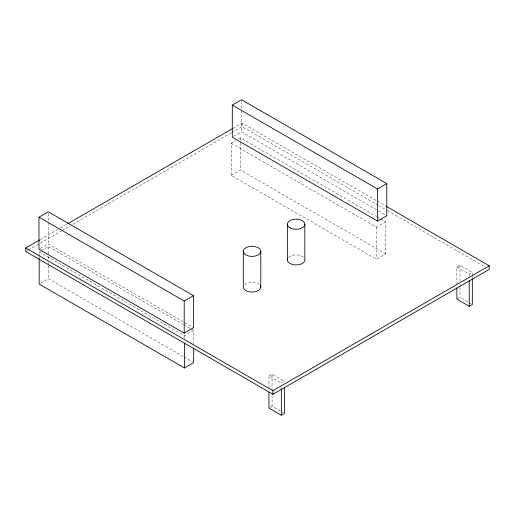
<?xml version="1.0" encoding="UTF-8"?>
<svg xmlns="http://www.w3.org/2000/svg" width="515" height="515" viewBox="0 0 515 515"><rect width="100%" height="100%" fill="white"/><g stroke="black" fill="none" stroke-linecap="round" stroke-linejoin="round"><path stroke-width="0.39" stroke-dasharray="2.58 1.93" d="M40.357 239.546L57.744 229.503M60.525 227.9L66.783 224.282M233.005 128.319L242.05 123.098L376.446 200.689M25.75 251.545L27.836 250.342M28.531 249.936L61.221 231.068M61.916 230.662L70.259 225.847M73.046 224.237L230.92 133.089M231.615 132.69L242.05 126.664L377.836 205.06M233.617 136.462L241.567 131.872L377.759 210.506M40.299 248.5L48.243 243.917L193.473 327.765M39.172 255.994L39.172 251.983L40.498 251.217M41.161 250.837L48.442 246.627L183.25 324.456M380.836 218.978L385.696 221.785L385.696 253.895L376.426 259.251L231.196 175.403L231.196 143.292L235.831 140.614M238.484 139.082L240.466 137.936L376.665 216.57M40.498 283.327L48.442 278.744L183.25 356.573M231.196 175.403L240.466 170.047L385.696 253.895M39.172 251.983L184.402 335.832L193.672 330.476L193.672 343.325M231.196 143.292L376.426 227.134L385.696 221.785M456.876 284.718L456.876 267.053L459.966 265.27L472.326 272.409L472.326 275.622M268.965 375.989L272.055 374.205L284.415 381.345L281.325 383.128L268.965 375.989L268.965 388.838M456.876 267.053L469.236 274.192L472.326 272.409M457.494 298.809L459.966 297.387L468.206 302.144M270.201 407.391L272.055 406.322L283.044 412.663M377.141 201.088L385.497 205.91M378.531 205.459L386.887 210.287M387.583 210.686L485.072 266.97M378.454 210.905L386.797 215.721M377.36 216.97L380.141 218.579M468.895 302.537L470.955 303.728M183.945 324.862L190.196 328.473M190.891 328.873L193.672 330.476M183.945 356.972L192.282 361.788M472.326 276.42L472.326 278.029M469.236 274.192L469.236 275.795M459.966 265.27L459.966 281.325M459.966 284.538L459.966 286.945M459.966 287.75L459.966 297.387M376.426 227.134L376.426 259.251M272.055 374.205L272.055 390.261M272.055 395.082L272.055 406.322M242.05 123.098L242.05 126.664M241.567 101.365L241.567 109.392M241.567 110.197L241.567 131.872M240.466 137.936L240.466 141.953M240.466 142.752L240.466 170.047M184.402 335.832L184.402 339.842M48.442 246.627L48.442 255.459M48.442 256.264L48.442 259.476M48.442 262.682L48.442 265.096M48.442 265.895L48.442 278.744M48.243 213.41L48.243 243.917M39.172 256.798L39.172 258.401M288.529 257.378A8.742 5.047 0 0 1 303.67 257.378M244.483 284.518A8.742 5.047 0 0 1 259.618 284.518"/><path stroke-width="0.77" d="M232.297 105.112L241.567 99.762L386.797 183.61L386.797 215.721L377.527 221.07L232.297 137.222L232.297 105.112L377.527 188.96L386.797 183.61M38.973 217.156L48.243 211.8L193.473 295.649L193.473 327.765L184.203 333.115L38.973 249.266L38.973 217.156L184.203 301.005L193.473 295.649M386.192 206.315L489.25 265.817L489.25 269.384L272.95 394.265L25.75 251.545L25.75 247.972L39.661 239.945M67.478 223.883L232.31 128.718M39.172 258.401L39.172 284.093L184.402 367.942L193.672 362.592L193.672 348.14M25.75 247.972L272.95 390.692L489.25 265.817M456.876 287.93L456.876 299.17L469.236 306.303L472.326 304.52L472.326 278.827M268.965 392.05L268.965 408.105L281.325 415.238L284.415 413.455L284.415 387.763M469.236 280.617L469.236 306.303M377.527 188.96L377.527 221.07M304.841 224.225L304.841 259.901A8.742 5.047 0 0 1 294.96 264.903A8.742 5.047 0 0 1 287.66 258.594M287.357 224.225L287.357 259.901M281.325 388.748L281.325 415.238M272.95 390.692L272.95 394.265M260.79 251.359A8.742 5.047 0 0 1 247.683 255.73A8.742 5.047 0 0 1 247.683 246.988A8.742 5.047 0 0 1 260.79 251.359L260.79 287.042M243.312 251.359L243.312 287.042A8.742 5.047 0 0 0 253.193 292.044A8.742 5.047 0 0 0 260.493 285.735M184.402 343.054L184.402 367.942M184.203 301.005L184.203 333.115M289.919 227.791A8.742 5.047 0 0 0 304.539 225.531A8.742 5.047 0 0 0 293.84 219.351A8.742 5.047 0 0 0 289.919 227.791"/></g></svg>
